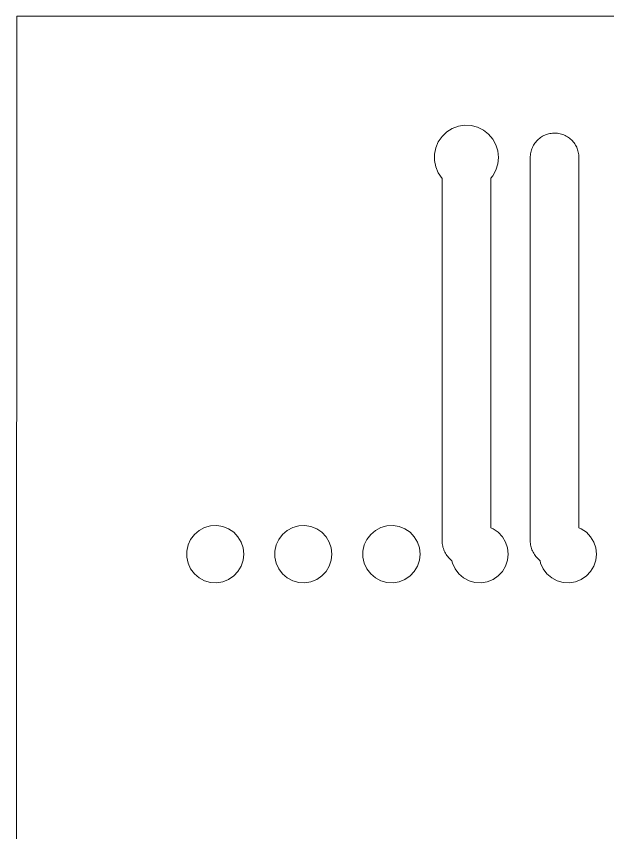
# Model space of a CAD drawing. Header units: millimetres. Extents: x 0.3 to 80.4, y 23.4 to 70.1.
# Drawn here: x 0.34 to 17.38, y 46.63 to 70.15 of the extents above; entities that cross this region are included whole.
import ezdxf

# ---------------------------------------------------------------- set-up
doc = ezdxf.new("R2010")
doc.units = ezdxf.units.MM
doc.header["$MEASUREMENT"] = 0
doc.layers.add('boardoutline', color=7, linetype='Continuous')

msp = doc.modelspace()

# ---------------------------------------------------------------- linework, layer by layer
at = {"layer": 'boardoutline', "color": 250, "lineweight": 20}
for points, knots in [([(0.3531, 70.1469), (0.3531, 70.1469), (80.3531, 70.1469), (80.3531, 70.1469), (80.3531, 70.1469), (80.3531, 23.4109), (80.3531, 23.4109), (80.3531, 23.4109), (0.3531, 23.4109), (0.3531, 23.4109), (0.3531, 23.4109), (0.3379, 23.4109), (0.3379, 23.4109), (0.3379, 23.4109), (0.3531, 70.1469), (0.3531, 70.1469)], [0, 0, 0, 0, 0.2, 0.2, 0.2, 0.4, 0.4, 0.4, 0.6, 0.6, 0.6, 0.8, 0.8, 0.8, 1, 1, 1, 1]), ([(14.4926, 54.4755), (14.4926, 54.4755), (14.4356, 54.3063), (14.4356, 54.3063), (14.4356, 54.3063), (14.3436, 54.1534), (14.3436, 54.1534), (14.3436, 54.1534), (14.2209, 54.0238), (14.2209, 54.0238), (14.2209, 54.0238), (14.0731, 53.9237), (14.0731, 53.9237), (14.0731, 53.9237), (13.9073, 53.8576), (13.9073, 53.8576), (13.9073, 53.8576), (13.7312, 53.8287), (13.7312, 53.8287), (13.7312, 53.8287), (13.553, 53.8384), (13.553, 53.8384), (13.553, 53.8384), (13.381, 53.8861), (13.381, 53.8861), (13.381, 53.8861), (13.2233, 53.9697), (13.2233, 53.9697), (13.2233, 53.9697), (13.0873, 54.0853), (13.0873, 54.0853), (13.0873, 54.0853), (12.9793, 54.2274), (12.9793, 54.2274), (12.9793, 54.2274), (12.9043, 54.3894), (12.9043, 54.3894), (12.9043, 54.3894), (12.8886, 54.4606), (12.8886, 54.4606), (12.8886, 54.4606), (12.8105, 54.5387), (12.8105, 54.5387), (12.8105, 54.5387), (12.7925, 54.5577), (12.7925, 54.5577), (12.7925, 54.5577), (12.7675, 54.5857), (12.7675, 54.5857), (12.7675, 54.5857), (12.7445, 54.6147), (12.7445, 54.6147), (12.7445, 54.6147), (12.7235, 54.6457), (12.7235, 54.6457), (12.7235, 54.6457), (12.7035, 54.6767), (12.7035, 54.6767), (12.7035, 54.6767), (12.6845, 54.7097), (12.6845, 54.7097), (12.6845, 54.7097), (12.6685, 54.7437), (12.6685, 54.7437), (12.6685, 54.7437), (12.6535, 54.7777), (12.6535, 54.7777), (12.6535, 54.7777), (12.6415, 54.8127), (12.6415, 54.8127), (12.6415, 54.8127), (12.6305, 54.8487), (12.6305, 54.8487), (12.6305, 54.8487), (12.6215, 54.8847), (12.6215, 54.8847), (12.6215, 54.8847), (12.6145, 54.9217), (12.6145, 54.9217), (12.6145, 54.9217), (12.6095, 54.9587), (12.6095, 54.9587), (12.6095, 54.9587), (12.6065, 54.9967), (12.6065, 54.9967), (12.6065, 54.9967), (12.6055, 55.0337), (12.6055, 55.0337), (12.6055, 55.0337), (12.6044, 65.4792), (12.6044, 65.4792), (12.6044, 65.4792), (12.4964, 65.6338), (12.4964, 65.6338), (12.4964, 65.6338), (12.4225, 65.8059), (12.4225, 65.8059), (12.4225, 65.8059), (12.3849, 65.9893), (12.3849, 65.9893), (12.3849, 65.9893), (12.3849, 66.1766), (12.3849, 66.1766), (12.3849, 66.1766), (12.4225, 66.36), (12.4225, 66.36), (12.4225, 66.36), (12.4964, 66.532), (12.4964, 66.532), (12.4964, 66.532), (12.6034, 66.6857), (12.6034, 66.6857), (12.6034, 66.6857), (12.7391, 66.8147), (12.7391, 66.8147), (12.7391, 66.8147), (12.898, 66.9138), (12.898, 66.9138), (12.898, 66.9138), (13.0736, 66.9788), (13.0736, 66.9788), (13.0736, 66.9788), (13.2586, 67.0072), (13.2586, 67.0072), (13.2586, 67.0072), (13.4456, 66.9977), (13.4456, 66.9977), (13.4456, 66.9977), (13.6269, 66.9507), (13.6269, 66.9507), (13.6269, 66.9507), (13.795, 66.8683), (13.795, 66.8683), (13.795, 66.8683), (13.9431, 66.7537), (13.9431, 66.7537), (13.9431, 66.7537), (14.065, 66.6116), (14.065, 66.6116), (14.065, 66.6116), (14.1559, 66.4479), (14.1559, 66.4479), (14.1559, 66.4479), (14.212, 66.2692), (14.212, 66.2692), (14.212, 66.2692), (14.2309, 66.0829), (14.2309, 66.0829), (14.2309, 66.0829), (14.212, 65.8967), (14.212, 65.8967), (14.212, 65.8967), (14.1559, 65.718), (14.1559, 65.718), (14.1559, 65.718), (14.065, 65.5543), (14.065, 65.5543), (14.065, 65.5543), (14.0055, 65.4849), (14.0055, 65.4849), (14.0055, 65.4849), (14.0055, 55.4091), (14.0055, 55.4091), (14.0055, 55.4091), (14.0731, 55.3822), (14.0731, 55.3822), (14.0731, 55.3822), (14.2209, 55.282), (14.2209, 55.282), (14.2209, 55.282), (14.3436, 55.1524), (14.3436, 55.1524), (14.3436, 55.1524), (14.4356, 54.9995), (14.4356, 54.9995), (14.4356, 54.9995), (14.4926, 54.8304), (14.4926, 54.8304), (14.4926, 54.8304), (14.5119, 54.6529), (14.5119, 54.6529), (14.5119, 54.6529), (14.4926, 54.4755), (14.4926, 54.4755)], [0, 0, 0, 0, 0.0163934, 0.0163934, 0.0163934, 0.0327869, 0.0327869, 0.0327869, 0.0491803, 0.0491803, 0.0491803, 0.0655738, 0.0655738, 0.0655738, 0.0819672, 0.0819672, 0.0819672, 0.0983607, 0.0983607, 0.0983607, 0.1147541, 0.1147541, 0.1147541, 0.1311475, 0.1311475, 0.1311475, 0.147541, 0.147541, 0.147541, 0.1639344, 0.1639344, 0.1639344, 0.1803279, 0.1803279, 0.1803279, 0.1967213, 0.1967213, 0.1967213, 0.2131148, 0.2131148, 0.2131148, 0.2295082, 0.2295082, 0.2295082, 0.2459016, 0.2459016, 0.2459016, 0.2622951, 0.2622951, 0.2622951, 0.2786885, 0.2786885, 0.2786885, 0.295082, 0.295082, 0.295082, 0.3114754, 0.3114754, 0.3114754, 0.3278689, 0.3278689, 0.3278689, 0.3442623, 0.3442623, 0.3442623, 0.3606557, 0.3606557, 0.3606557, 0.3770492, 0.3770492, 0.3770492, 0.3934426, 0.3934426, 0.3934426, 0.4098361, 0.4098361, 0.4098361, 0.4262295, 0.4262295, 0.4262295, 0.442623, 0.442623, 0.442623, 0.4590164, 0.4590164, 0.4590164, 0.4754098, 0.4754098, 0.4754098, 0.4918033, 0.4918033, 0.4918033, 0.5081967, 0.5081967, 0.5081967, 0.5245902, 0.5245902, 0.5245902, 0.5409836, 0.5409836, 0.5409836, 0.557377, 0.557377, 0.557377, 0.5737705, 0.5737705, 0.5737705, 0.5901639, 0.5901639, 0.5901639, 0.6065574, 0.6065574, 0.6065574, 0.6229508, 0.6229508, 0.6229508, 0.6393443, 0.6393443, 0.6393443, 0.6557377, 0.6557377, 0.6557377, 0.6721311, 0.6721311, 0.6721311, 0.6885246, 0.6885246, 0.6885246, 0.704918, 0.704918, 0.704918, 0.7213115, 0.7213115, 0.7213115, 0.7377049, 0.7377049, 0.7377049, 0.7540984, 0.7540984, 0.7540984, 0.7704918, 0.7704918, 0.7704918, 0.7868852, 0.7868852, 0.7868852, 0.8032787, 0.8032787, 0.8032787, 0.8196721, 0.8196721, 0.8196721, 0.8360656, 0.8360656, 0.8360656, 0.852459, 0.852459, 0.852459, 0.8688525, 0.8688525, 0.8688525, 0.8852459, 0.8852459, 0.8852459, 0.9016393, 0.9016393, 0.9016393, 0.9180328, 0.9180328, 0.9180328, 0.9344262, 0.9344262, 0.9344262, 0.9508197, 0.9508197, 0.9508197, 0.9672131, 0.9672131, 0.9672131, 0.9836066, 0.9836066, 0.9836066, 1, 1, 1, 1]), ([(16.5455, 66.0827), (16.5455, 66.0827), (16.5455, 55.4091), (16.5455, 55.4091), (16.5455, 55.4091), (16.6131, 55.3822), (16.6131, 55.3822), (16.6131, 55.3822), (16.7609, 55.282), (16.7609, 55.282), (16.7609, 55.282), (16.8836, 55.1524), (16.8836, 55.1524), (16.8836, 55.1524), (16.9756, 54.9995), (16.9756, 54.9995), (16.9756, 54.9995), (17.0326, 54.8304), (17.0326, 54.8304), (17.0326, 54.8304), (17.0519, 54.6529), (17.0519, 54.6529), (17.0519, 54.6529), (17.0326, 54.4755), (17.0326, 54.4755), (17.0326, 54.4755), (16.9756, 54.3063), (16.9756, 54.3063), (16.9756, 54.3063), (16.8836, 54.1534), (16.8836, 54.1534), (16.8836, 54.1534), (16.7609, 54.0238), (16.7609, 54.0238), (16.7609, 54.0238), (16.6131, 53.9237), (16.6131, 53.9237), (16.6131, 53.9237), (16.4473, 53.8576), (16.4473, 53.8576), (16.4473, 53.8576), (16.2712, 53.8287), (16.2712, 53.8287), (16.2712, 53.8287), (16.093, 53.8384), (16.093, 53.8384), (16.093, 53.8384), (15.921, 53.8861), (15.921, 53.8861), (15.921, 53.8861), (15.7633, 53.9697), (15.7633, 53.9697), (15.7633, 53.9697), (15.6273, 54.0853), (15.6273, 54.0853), (15.6273, 54.0853), (15.5193, 54.2274), (15.5193, 54.2274), (15.5193, 54.2274), (15.4443, 54.3894), (15.4443, 54.3894), (15.4443, 54.3894), (15.4287, 54.4605), (15.4287, 54.4605), (15.4287, 54.4605), (15.3505, 54.5387), (15.3505, 54.5387), (15.3505, 54.5387), (15.3325, 54.5577), (15.3325, 54.5577), (15.3325, 54.5577), (15.3075, 54.5857), (15.3075, 54.5857), (15.3075, 54.5857), (15.2845, 54.6147), (15.2845, 54.6147), (15.2845, 54.6147), (15.2635, 54.6457), (15.2635, 54.6457), (15.2635, 54.6457), (15.2435, 54.6767), (15.2435, 54.6767), (15.2435, 54.6767), (15.2245, 54.7097), (15.2245, 54.7097), (15.2245, 54.7097), (15.2085, 54.7437), (15.2085, 54.7437), (15.2085, 54.7437), (15.1935, 54.7777), (15.1935, 54.7777), (15.1935, 54.7777), (15.1815, 54.8127), (15.1815, 54.8127), (15.1815, 54.8127), (15.1705, 54.8487), (15.1705, 54.8487), (15.1705, 54.8487), (15.1615, 54.8847), (15.1615, 54.8847), (15.1615, 54.8847), (15.1545, 54.9217), (15.1545, 54.9217), (15.1545, 54.9217), (15.1495, 54.9587), (15.1495, 54.9587), (15.1495, 54.9587), (15.1465, 54.9967), (15.1465, 54.9967), (15.1465, 54.9967), (15.1455, 55.0337), (15.1455, 55.0337), (15.1455, 55.0337), (15.1455, 66.0827), (15.1455, 66.0827), (15.1455, 66.0827), (15.1465, 66.1117), (15.1465, 66.1117), (15.1465, 66.1117), (15.1485, 66.1487), (15.1485, 66.1487), (15.1485, 66.1487), (15.1535, 66.1857), (15.1535, 66.1857), (15.1535, 66.1857), (15.1595, 66.2227), (15.1595, 66.2227), (15.1595, 66.2227), (15.1685, 66.2597), (15.1685, 66.2597), (15.1685, 66.2597), (15.1785, 66.2957), (15.1785, 66.2957), (15.1785, 66.2957), (15.1905, 66.3307), (15.1905, 66.3307), (15.1905, 66.3307), (15.2055, 66.3657), (15.2055, 66.3657), (15.2055, 66.3657), (15.2215, 66.3987), (15.2215, 66.3987), (15.2215, 66.3987), (15.2385, 66.4317), (15.2385, 66.4317), (15.2385, 66.4317), (15.2585, 66.4637), (15.2585, 66.4637), (15.2585, 66.4637), (15.2795, 66.4947), (15.2795, 66.4947), (15.2795, 66.4947), (15.3025, 66.5247), (15.3025, 66.5247), (15.3025, 66.5247), (15.3265, 66.5527), (15.3265, 66.5527), (15.3265, 66.5527), (15.3525, 66.5797), (15.3525, 66.5797), (15.3525, 66.5797), (15.3795, 66.6057), (15.3795, 66.6057), (15.3795, 66.6057), (15.4085, 66.6297), (15.4085, 66.6297), (15.4085, 66.6297), (15.4385, 66.6517), (15.4385, 66.6517), (15.4385, 66.6517), (15.4695, 66.6727), (15.4695, 66.6727), (15.4695, 66.6727), (15.5015, 66.6927), (15.5015, 66.6927), (15.5015, 66.6927), (15.5345, 66.7097), (15.5345, 66.7097), (15.5345, 66.7097), (15.5685, 66.7257), (15.5685, 66.7257), (15.5685, 66.7257), (15.6035, 66.7397), (15.6035, 66.7397), (15.6035, 66.7397), (15.6385, 66.7517), (15.6385, 66.7517), (15.6385, 66.7517), (15.6745, 66.7617), (15.6745, 66.7617), (15.6745, 66.7617), (15.7115, 66.7697), (15.7115, 66.7697), (15.7115, 66.7697), (15.7485, 66.7757), (15.7485, 66.7757), (15.7485, 66.7757), (15.7855, 66.7797), (15.7855, 66.7797), (15.7855, 66.7797), (15.8225, 66.7827), (15.8225, 66.7827), (15.8225, 66.7827), (15.8595, 66.7827), (15.8595, 66.7827), (15.8595, 66.7827), (15.8975, 66.7807), (15.8975, 66.7807), (15.8975, 66.7807), (15.9345, 66.7767), (15.9345, 66.7767), (15.9345, 66.7767), (15.9715, 66.7717), (15.9715, 66.7717), (15.9715, 66.7717), (16.0085, 66.7637), (16.0085, 66.7637), (16.0085, 66.7637), (16.0445, 66.7537), (16.0445, 66.7537), (16.0445, 66.7537), (16.0795, 66.7427), (16.0795, 66.7427), (16.0795, 66.7427), (16.1145, 66.7287), (16.1145, 66.7287), (16.1145, 66.7287), (16.1485, 66.7137), (16.1485, 66.7137), (16.1485, 66.7137), (16.1825, 66.6967), (16.1825, 66.6967), (16.1825, 66.6967), (16.2145, 66.6777), (16.2145, 66.6777), (16.2145, 66.6777), (16.2455, 66.6567), (16.2455, 66.6567), (16.2455, 66.6567), (16.2755, 66.6347), (16.2755, 66.6347), (16.2755, 66.6347), (16.3045, 66.6107), (16.3045, 66.6107), (16.3045, 66.6107), (16.3325, 66.5857), (16.3325, 66.5857), (16.3325, 66.5857), (16.3585, 66.5587), (16.3585, 66.5587), (16.3585, 66.5587), (16.3835, 66.5307), (16.3835, 66.5307), (16.3835, 66.5307), (16.4065, 66.5017), (16.4065, 66.5017), (16.4065, 66.5017), (16.4275, 66.4707), (16.4275, 66.4707), (16.4275, 66.4707), (16.4475, 66.4397), (16.4475, 66.4397), (16.4475, 66.4397), (16.4665, 66.4067), (16.4665, 66.4067), (16.4665, 66.4067), (16.4825, 66.3727), (16.4825, 66.3727), (16.4825, 66.3727), (16.4975, 66.3387), (16.4975, 66.3387), (16.4975, 66.3387), (16.5095, 66.3037), (16.5095, 66.3037), (16.5095, 66.3037), (16.5205, 66.2677), (16.5205, 66.2677), (16.5205, 66.2677), (16.5295, 66.2317), (16.5295, 66.2317), (16.5295, 66.2317), (16.5365, 66.1947), (16.5365, 66.1947), (16.5365, 66.1947), (16.5415, 66.1577), (16.5415, 66.1577), (16.5415, 66.1577), (16.5445, 66.1197), (16.5445, 66.1197), (16.5445, 66.1197), (16.5455, 66.0827), (16.5455, 66.0827)], [0, 0, 0, 0, 0.0103093, 0.0103093, 0.0103093, 0.0206186, 0.0206186, 0.0206186, 0.0309278, 0.0309278, 0.0309278, 0.0412371, 0.0412371, 0.0412371, 0.0515464, 0.0515464, 0.0515464, 0.0618557, 0.0618557, 0.0618557, 0.0721649, 0.0721649, 0.0721649, 0.0824742, 0.0824742, 0.0824742, 0.0927835, 0.0927835, 0.0927835, 0.1030928, 0.1030928, 0.1030928, 0.1134021, 0.1134021, 0.1134021, 0.1237113, 0.1237113, 0.1237113, 0.1340206, 0.1340206, 0.1340206, 0.1443299, 0.1443299, 0.1443299, 0.1546392, 0.1546392, 0.1546392, 0.1649485, 0.1649485, 0.1649485, 0.1752577, 0.1752577, 0.1752577, 0.185567, 0.185567, 0.185567, 0.1958763, 0.1958763, 0.1958763, 0.2061856, 0.2061856, 0.2061856, 0.2164948, 0.2164948, 0.2164948, 0.2268041, 0.2268041, 0.2268041, 0.2371134, 0.2371134, 0.2371134, 0.2474227, 0.2474227, 0.2474227, 0.257732, 0.257732, 0.257732, 0.2680412, 0.2680412, 0.2680412, 0.2783505, 0.2783505, 0.2783505, 0.2886598, 0.2886598, 0.2886598, 0.2989691, 0.2989691, 0.2989691, 0.3092784, 0.3092784, 0.3092784, 0.3195876, 0.3195876, 0.3195876, 0.3298969, 0.3298969, 0.3298969, 0.3402062, 0.3402062, 0.3402062, 0.3505155, 0.3505155, 0.3505155, 0.3608247, 0.3608247, 0.3608247, 0.371134, 0.371134, 0.371134, 0.3814433, 0.3814433, 0.3814433, 0.3917526, 0.3917526, 0.3917526, 0.4020619, 0.4020619, 0.4020619, 0.4123711, 0.4123711, 0.4123711, 0.4226804, 0.4226804, 0.4226804, 0.4329897, 0.4329897, 0.4329897, 0.443299, 0.443299, 0.443299, 0.4536082, 0.4536082, 0.4536082, 0.4639175, 0.4639175, 0.4639175, 0.4742268, 0.4742268, 0.4742268, 0.4845361, 0.4845361, 0.4845361, 0.4948454, 0.4948454, 0.4948454, 0.5051546, 0.5051546, 0.5051546, 0.5154639, 0.5154639, 0.5154639, 0.5257732, 0.5257732, 0.5257732, 0.5360825, 0.5360825, 0.5360825, 0.5463918, 0.5463918, 0.5463918, 0.556701, 0.556701, 0.556701, 0.5670103, 0.5670103, 0.5670103, 0.5773196, 0.5773196, 0.5773196, 0.5876289, 0.5876289, 0.5876289, 0.5979381, 0.5979381, 0.5979381, 0.6082474, 0.6082474, 0.6082474, 0.6185567, 0.6185567, 0.6185567, 0.628866, 0.628866, 0.628866, 0.6391753, 0.6391753, 0.6391753, 0.6494845, 0.6494845, 0.6494845, 0.6597938, 0.6597938, 0.6597938, 0.6701031, 0.6701031, 0.6701031, 0.6804124, 0.6804124, 0.6804124, 0.6907216, 0.6907216, 0.6907216, 0.7010309, 0.7010309, 0.7010309, 0.7113402, 0.7113402, 0.7113402, 0.7216495, 0.7216495, 0.7216495, 0.7319588, 0.7319588, 0.7319588, 0.742268, 0.742268, 0.742268, 0.7525773, 0.7525773, 0.7525773, 0.7628866, 0.7628866, 0.7628866, 0.7731959, 0.7731959, 0.7731959, 0.7835052, 0.7835052, 0.7835052, 0.7938144, 0.7938144, 0.7938144, 0.8041237, 0.8041237, 0.8041237, 0.814433, 0.814433, 0.814433, 0.8247423, 0.8247423, 0.8247423, 0.8350515, 0.8350515, 0.8350515, 0.8453608, 0.8453608, 0.8453608, 0.8556701, 0.8556701, 0.8556701, 0.8659794, 0.8659794, 0.8659794, 0.8762887, 0.8762887, 0.8762887, 0.8865979, 0.8865979, 0.8865979, 0.8969072, 0.8969072, 0.8969072, 0.9072165, 0.9072165, 0.9072165, 0.9175258, 0.9175258, 0.9175258, 0.9278351, 0.9278351, 0.9278351, 0.9381443, 0.9381443, 0.9381443, 0.9484536, 0.9484536, 0.9484536, 0.9587629, 0.9587629, 0.9587629, 0.9690722, 0.9690722, 0.9690722, 0.9793814, 0.9793814, 0.9793814, 0.9896907, 0.9896907, 0.9896907, 1, 1, 1, 1]), ([(6.8726, 54.8304), (6.8726, 54.8304), (6.8919, 54.6529), (6.8919, 54.6529), (6.8919, 54.6529), (6.8726, 54.4755), (6.8726, 54.4755), (6.8726, 54.4755), (6.8156, 54.3063), (6.8156, 54.3063), (6.8156, 54.3063), (6.7236, 54.1534), (6.7236, 54.1534), (6.7236, 54.1534), (6.6008, 54.0238), (6.6008, 54.0238), (6.6008, 54.0238), (6.4531, 53.9237), (6.4531, 53.9237), (6.4531, 53.9237), (6.2873, 53.8576), (6.2873, 53.8576), (6.2873, 53.8576), (6.1112, 53.8287), (6.1112, 53.8287), (6.1112, 53.8287), (5.933, 53.8384), (5.933, 53.8384), (5.933, 53.8384), (5.761, 53.8861), (5.761, 53.8861), (5.761, 53.8861), (5.6033, 53.9697), (5.6033, 53.9697), (5.6033, 53.9697), (5.4673, 54.0853), (5.4673, 54.0853), (5.4673, 54.0853), (5.3592, 54.2274), (5.3592, 54.2274), (5.3592, 54.2274), (5.2843, 54.3894), (5.2843, 54.3894), (5.2843, 54.3894), (5.2459, 54.5637), (5.2459, 54.5637), (5.2459, 54.5637), (5.2459, 54.7422), (5.2459, 54.7422), (5.2459, 54.7422), (5.2843, 54.9165), (5.2843, 54.9165), (5.2843, 54.9165), (5.3592, 55.0785), (5.3592, 55.0785), (5.3592, 55.0785), (5.4673, 55.2205), (5.4673, 55.2205), (5.4673, 55.2205), (5.6033, 55.3361), (5.6033, 55.3361), (5.6033, 55.3361), (5.761, 55.4197), (5.761, 55.4197), (5.761, 55.4197), (5.933, 55.4674), (5.933, 55.4674), (5.933, 55.4674), (6.1112, 55.4771), (6.1112, 55.4771), (6.1112, 55.4771), (6.2873, 55.4482), (6.2873, 55.4482), (6.2873, 55.4482), (6.4531, 55.3822), (6.4531, 55.3822), (6.4531, 55.3822), (6.6008, 55.282), (6.6008, 55.282), (6.6008, 55.282), (6.7236, 55.1524), (6.7236, 55.1524), (6.7236, 55.1524), (6.8156, 54.9995), (6.8156, 54.9995), (6.8156, 54.9995), (6.8726, 54.8304), (6.8726, 54.8304)], [0, 0, 0, 0, 0.0344828, 0.0344828, 0.0344828, 0.0689655, 0.0689655, 0.0689655, 0.1034483, 0.1034483, 0.1034483, 0.137931, 0.137931, 0.137931, 0.1724138, 0.1724138, 0.1724138, 0.2068966, 0.2068966, 0.2068966, 0.2413793, 0.2413793, 0.2413793, 0.2758621, 0.2758621, 0.2758621, 0.3103448, 0.3103448, 0.3103448, 0.3448276, 0.3448276, 0.3448276, 0.3793103, 0.3793103, 0.3793103, 0.4137931, 0.4137931, 0.4137931, 0.4482759, 0.4482759, 0.4482759, 0.4827586, 0.4827586, 0.4827586, 0.5172414, 0.5172414, 0.5172414, 0.5517241, 0.5517241, 0.5517241, 0.5862069, 0.5862069, 0.5862069, 0.6206897, 0.6206897, 0.6206897, 0.6551724, 0.6551724, 0.6551724, 0.6896552, 0.6896552, 0.6896552, 0.7241379, 0.7241379, 0.7241379, 0.7586207, 0.7586207, 0.7586207, 0.7931034, 0.7931034, 0.7931034, 0.8275862, 0.8275862, 0.8275862, 0.862069, 0.862069, 0.862069, 0.8965517, 0.8965517, 0.8965517, 0.9310345, 0.9310345, 0.9310345, 0.9655172, 0.9655172, 0.9655172, 1, 1, 1, 1]), ([(9.4126, 54.8304), (9.4126, 54.8304), (9.4319, 54.6529), (9.4319, 54.6529), (9.4319, 54.6529), (9.4126, 54.4755), (9.4126, 54.4755), (9.4126, 54.4755), (9.3556, 54.3063), (9.3556, 54.3063), (9.3556, 54.3063), (9.2636, 54.1534), (9.2636, 54.1534), (9.2636, 54.1534), (9.1408, 54.0238), (9.1408, 54.0238), (9.1408, 54.0238), (8.9931, 53.9237), (8.9931, 53.9237), (8.9931, 53.9237), (8.8273, 53.8576), (8.8273, 53.8576), (8.8273, 53.8576), (8.6512, 53.8287), (8.6512, 53.8287), (8.6512, 53.8287), (8.473, 53.8384), (8.473, 53.8384), (8.473, 53.8384), (8.301, 53.8861), (8.301, 53.8861), (8.301, 53.8861), (8.1433, 53.9697), (8.1433, 53.9697), (8.1433, 53.9697), (8.0073, 54.0853), (8.0073, 54.0853), (8.0073, 54.0853), (7.8992, 54.2274), (7.8992, 54.2274), (7.8992, 54.2274), (7.8243, 54.3894), (7.8243, 54.3894), (7.8243, 54.3894), (7.7859, 54.5637), (7.7859, 54.5637), (7.7859, 54.5637), (7.7859, 54.7422), (7.7859, 54.7422), (7.7859, 54.7422), (7.8243, 54.9165), (7.8243, 54.9165), (7.8243, 54.9165), (7.8992, 55.0785), (7.8992, 55.0785), (7.8992, 55.0785), (8.0073, 55.2205), (8.0073, 55.2205), (8.0073, 55.2205), (8.1433, 55.3361), (8.1433, 55.3361), (8.1433, 55.3361), (8.301, 55.4197), (8.301, 55.4197), (8.301, 55.4197), (8.473, 55.4674), (8.473, 55.4674), (8.473, 55.4674), (8.6512, 55.4771), (8.6512, 55.4771), (8.6512, 55.4771), (8.8273, 55.4482), (8.8273, 55.4482), (8.8273, 55.4482), (8.9931, 55.3822), (8.9931, 55.3822), (8.9931, 55.3822), (9.1408, 55.282), (9.1408, 55.282), (9.1408, 55.282), (9.2636, 55.1524), (9.2636, 55.1524), (9.2636, 55.1524), (9.3556, 54.9995), (9.3556, 54.9995), (9.3556, 54.9995), (9.4126, 54.8304), (9.4126, 54.8304)], [0, 0, 0, 0, 0.0344828, 0.0344828, 0.0344828, 0.0689655, 0.0689655, 0.0689655, 0.1034483, 0.1034483, 0.1034483, 0.137931, 0.137931, 0.137931, 0.1724138, 0.1724138, 0.1724138, 0.2068966, 0.2068966, 0.2068966, 0.2413793, 0.2413793, 0.2413793, 0.2758621, 0.2758621, 0.2758621, 0.3103448, 0.3103448, 0.3103448, 0.3448276, 0.3448276, 0.3448276, 0.3793103, 0.3793103, 0.3793103, 0.4137931, 0.4137931, 0.4137931, 0.4482759, 0.4482759, 0.4482759, 0.4827586, 0.4827586, 0.4827586, 0.5172414, 0.5172414, 0.5172414, 0.5517241, 0.5517241, 0.5517241, 0.5862069, 0.5862069, 0.5862069, 0.6206897, 0.6206897, 0.6206897, 0.6551724, 0.6551724, 0.6551724, 0.6896552, 0.6896552, 0.6896552, 0.7241379, 0.7241379, 0.7241379, 0.7586207, 0.7586207, 0.7586207, 0.7931034, 0.7931034, 0.7931034, 0.8275862, 0.8275862, 0.8275862, 0.862069, 0.862069, 0.862069, 0.8965517, 0.8965517, 0.8965517, 0.9310345, 0.9310345, 0.9310345, 0.9655172, 0.9655172, 0.9655172, 1, 1, 1, 1]), ([(11.9526, 54.8304), (11.9526, 54.8304), (11.9719, 54.6529), (11.9719, 54.6529), (11.9719, 54.6529), (11.9526, 54.4755), (11.9526, 54.4755), (11.9526, 54.4755), (11.8956, 54.3063), (11.8956, 54.3063), (11.8956, 54.3063), (11.8036, 54.1534), (11.8036, 54.1534), (11.8036, 54.1534), (11.6809, 54.0238), (11.6809, 54.0238), (11.6809, 54.0238), (11.5331, 53.9237), (11.5331, 53.9237), (11.5331, 53.9237), (11.3673, 53.8576), (11.3673, 53.8576), (11.3673, 53.8576), (11.1912, 53.8287), (11.1912, 53.8287), (11.1912, 53.8287), (11.013, 53.8384), (11.013, 53.8384), (11.013, 53.8384), (10.841, 53.8861), (10.841, 53.8861), (10.841, 53.8861), (10.6833, 53.9697), (10.6833, 53.9697), (10.6833, 53.9697), (10.5473, 54.0853), (10.5473, 54.0853), (10.5473, 54.0853), (10.4393, 54.2274), (10.4393, 54.2274), (10.4393, 54.2274), (10.3643, 54.3894), (10.3643, 54.3894), (10.3643, 54.3894), (10.3259, 54.5637), (10.3259, 54.5637), (10.3259, 54.5637), (10.3259, 54.7422), (10.3259, 54.7422), (10.3259, 54.7422), (10.3643, 54.9165), (10.3643, 54.9165), (10.3643, 54.9165), (10.4393, 55.0785), (10.4393, 55.0785), (10.4393, 55.0785), (10.5473, 55.2205), (10.5473, 55.2205), (10.5473, 55.2205), (10.6833, 55.3361), (10.6833, 55.3361), (10.6833, 55.3361), (10.841, 55.4197), (10.841, 55.4197), (10.841, 55.4197), (11.013, 55.4674), (11.013, 55.4674), (11.013, 55.4674), (11.1912, 55.4771), (11.1912, 55.4771), (11.1912, 55.4771), (11.3673, 55.4482), (11.3673, 55.4482), (11.3673, 55.4482), (11.5331, 55.3822), (11.5331, 55.3822), (11.5331, 55.3822), (11.6809, 55.282), (11.6809, 55.282), (11.6809, 55.282), (11.8036, 55.1524), (11.8036, 55.1524), (11.8036, 55.1524), (11.8956, 54.9995), (11.8956, 54.9995), (11.8956, 54.9995), (11.9526, 54.8304), (11.9526, 54.8304)], [0, 0, 0, 0, 0.0344828, 0.0344828, 0.0344828, 0.0689655, 0.0689655, 0.0689655, 0.1034483, 0.1034483, 0.1034483, 0.137931, 0.137931, 0.137931, 0.1724138, 0.1724138, 0.1724138, 0.2068966, 0.2068966, 0.2068966, 0.2413793, 0.2413793, 0.2413793, 0.2758621, 0.2758621, 0.2758621, 0.3103448, 0.3103448, 0.3103448, 0.3448276, 0.3448276, 0.3448276, 0.3793103, 0.3793103, 0.3793103, 0.4137931, 0.4137931, 0.4137931, 0.4482759, 0.4482759, 0.4482759, 0.4827586, 0.4827586, 0.4827586, 0.5172414, 0.5172414, 0.5172414, 0.5517241, 0.5517241, 0.5517241, 0.5862069, 0.5862069, 0.5862069, 0.6206897, 0.6206897, 0.6206897, 0.6551724, 0.6551724, 0.6551724, 0.6896552, 0.6896552, 0.6896552, 0.7241379, 0.7241379, 0.7241379, 0.7586207, 0.7586207, 0.7586207, 0.7931034, 0.7931034, 0.7931034, 0.8275862, 0.8275862, 0.8275862, 0.862069, 0.862069, 0.862069, 0.8965517, 0.8965517, 0.8965517, 0.9310345, 0.9310345, 0.9310345, 0.9655172, 0.9655172, 0.9655172, 1, 1, 1, 1])]:
    msp.add_open_spline(points, degree=3, knots=knots, dxfattribs=at)

doc.saveas('drawing.dxf')
